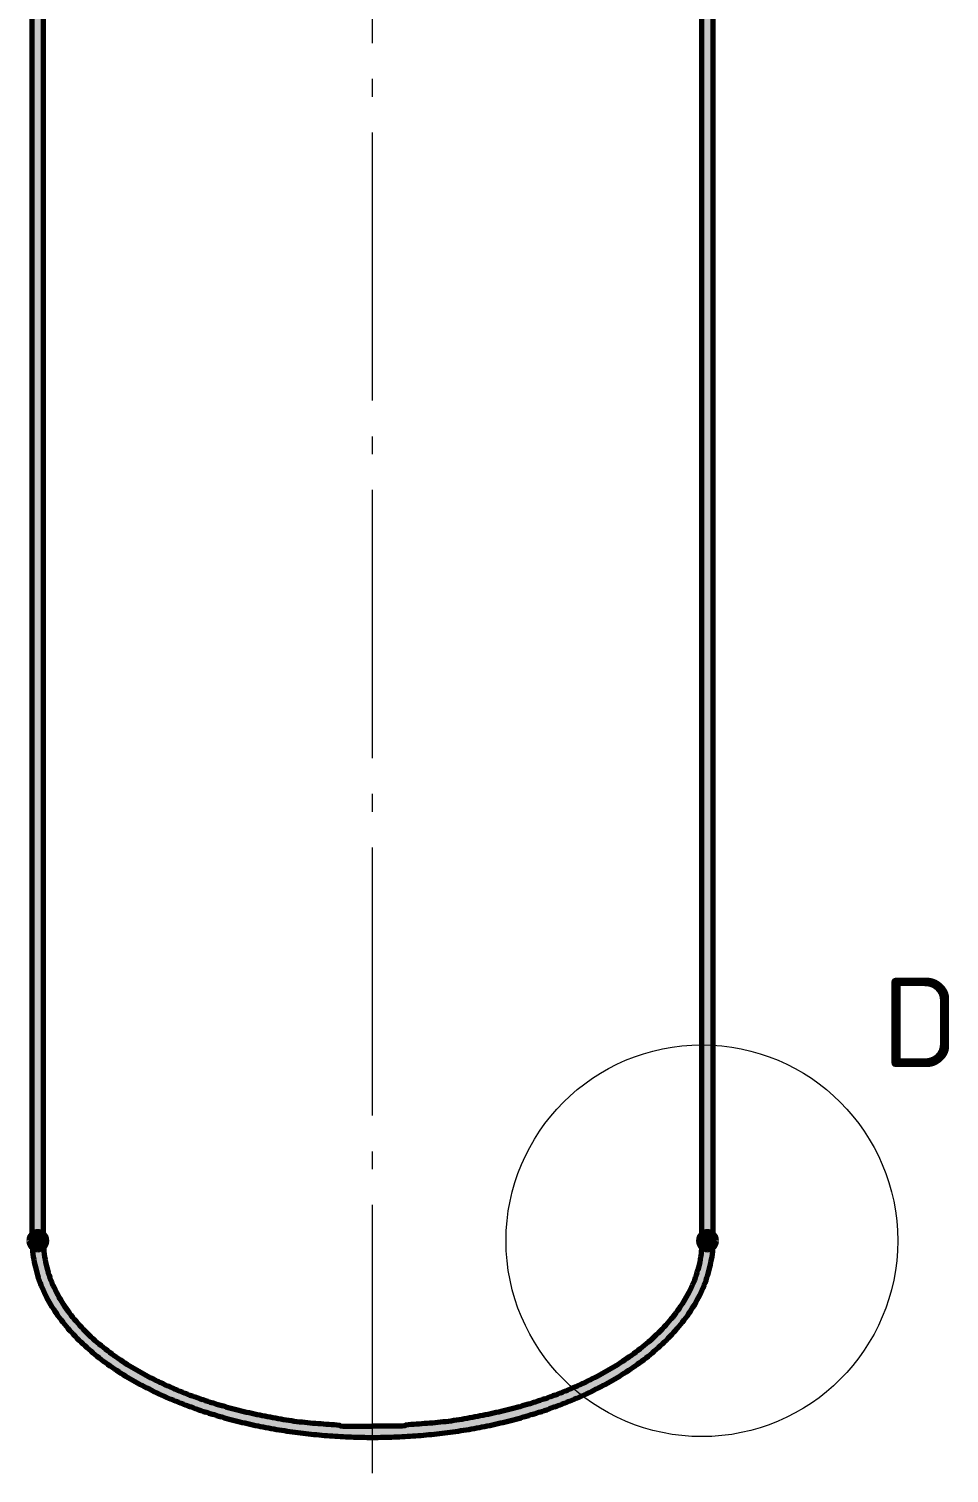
# Model space of a CAD drawing. Header units: millimetres. Extents: x 0 to 594, y 0 to 420.
# Drawn here: x 222.3 to 273.8, y 168.5 to 249.3 of the extents above; entities that cross this region are included whole.
import ezdxf
from ezdxf.enums import TextEntityAlignment as Align

# ---------------------------------------------------------------- set-up
doc = ezdxf.new("R2010")
doc.units = ezdxf.units.MM
doc.linetypes.add('IRAM-F-TRAZO-PUNTO', pattern=[20, 15, -2, 1, -2])
for name, color, linetype, lineweight in [('01-VISIBLE', 7, 'CONTINUOUS', 70), ('03-EJE', 1, 'IRAM-F-TRAZO-PUNTO', 18), ('05-RAYADO', 8, 'CONTINUOUS', 18), ('06-TEXTO', 7, 'CONTINUOUS', 25), ('08-FINA', 5, 'CONTINUOUS', 18)]:
    doc.layers.add(name, color=color, linetype=linetype, lineweight=lineweight)
doc.styles.add('ISO3098', font='isocpeur.ttf')

msp = doc.modelspace()

# ---------------------------------------------------------------- hatches: boundary and pattern name
at = {"layer": '05-RAYADO'}
h = msp.add_hatch(color=7, dxfattribs=at)
h.dxf.hatch_style = 1
h.paths.add_polyline_path([(223.075, 181.5), (222.45, 181.5), (222.45, 307.375), (223.075, 307.375)])
h = msp.add_hatch(color=7, dxfattribs=at)
h.dxf.hatch_style = 1
h.paths.add_polyline_path([(259.925, 307.375), (260.55, 307.375), (260.55, 181.5), (259.925, 181.5)])
h = msp.add_hatch(color=7, dxfattribs=at)
h.dxf.hatch_style = 1
h.paths.add_polyline_path([(222.262, 181.5), (222.273, 181.601), (222.303, 181.697), (222.352, 181.786), (222.418, 181.862), (222.498, 181.924), (222.589, 181.969), (222.687, 181.994), (222.788, 181.999), (222.888, 181.984), (222.983, 181.949), (223.069, 181.895), (223.142, 181.826), (223.2, 181.743), (223.24, 181.65), (223.26, 181.551), (223.26, 181.449), (223.24, 181.35), (223.2, 181.257), (223.142, 181.174), (223.069, 181.105), (222.983, 181.051), (222.888, 181.016), (222.788, 181.001), (222.687, 181.006), (222.589, 181.031), (222.498, 181.076), (222.418, 181.138), (222.352, 181.214), (222.303, 181.303), (222.273, 181.399)])
h = msp.add_hatch(color=7, dxfattribs=at)
h.dxf.hatch_style = 1
h.paths.add_polyline_path([(260.738, 181.5), (260.727, 181.399), (260.697, 181.303), (260.648, 181.214), (260.582, 181.138), (260.502, 181.076), (260.411, 181.031), (260.313, 181.006), (260.212, 181.001), (260.112, 181.016), (260.017, 181.051), (259.931, 181.105), (259.858, 181.174), (259.8, 181.257), (259.76, 181.35), (259.74, 181.449), (259.74, 181.551), (259.76, 181.65), (259.8, 181.743), (259.858, 181.826), (259.931, 181.895), (260.017, 181.949), (260.112, 181.984), (260.212, 181.999), (260.313, 181.994), (260.411, 181.969), (260.502, 181.924), (260.582, 181.862), (260.648, 181.786), (260.697, 181.697), (260.727, 181.601)])
h = msp.add_hatch(color=7, dxfattribs=at)
h.dxf.hatch_style = 1
h.paths.add_polyline_path([(260.55, 181.5), (260.55, 181.4), (260.549, 181.3), (260.547, 181.2), (260.544, 181.1), (260.539, 181), (260.532, 180.9), (260.523, 180.8), (260.51, 180.701), (260.494, 180.602), (260.475, 180.504), (260.455, 180.406), (260.434, 180.308), (260.412, 180.21), (260.39, 180.112), (260.367, 180.015), (260.343, 179.918), (260.319, 179.821), (260.293, 179.724), (260.267, 179.627), (260.239, 179.531), (260.21, 179.435), (260.179, 179.34), (260.147, 179.245), (260.113, 179.151), (260.078, 179.057), (260.041, 178.964), (260.002, 178.872), (259.962, 178.78), (259.921, 178.689), (259.878, 178.598), (259.834, 178.509), (259.789, 178.419), (259.742, 178.331), (259.695, 178.242), (259.647, 178.155), (259.597, 178.068), (259.547, 177.981), (259.496, 177.895), (259.444, 177.809), (259.391, 177.724), (259.337, 177.64), (259.282, 177.556), (259.227, 177.473), (259.17, 177.39), (259.113, 177.308), (259.054, 177.227), (258.995, 177.146), (258.935, 177.066), (258.874, 176.987), (258.812, 176.908), (258.749, 176.83), (258.685, 176.753), (258.621, 176.676), (258.556, 176.6), (258.49, 176.525), (258.424, 176.45), (258.357, 176.376), (258.289, 176.302), (258.22, 176.229), (258.151, 176.157), (258.081, 176.085), (258.011, 176.014), (257.94, 175.943), (257.869, 175.873), (257.796, 175.804), (257.724, 175.735), (257.65, 175.667), (257.577, 175.599), (257.502, 175.532), (257.427, 175.465), (257.352, 175.4), (257.276, 175.334), (257.2, 175.27), (257.123, 175.205), (257.045, 175.142), (256.968, 175.079), (256.889, 175.016), (256.811, 174.955), (256.731, 174.893), (256.652, 174.833), (256.572, 174.772), (256.491, 174.713), (256.411, 174.654), (256.329, 174.595), (256.248, 174.537), (256.166, 174.48), (256.084, 174.423), (256.001, 174.366), (255.918, 174.31), (255.834, 174.255), (255.751, 174.2), (255.667, 174.146), (255.582, 174.092), (255.497, 174.039), (255.412, 173.986), (255.327, 173.933), (255.241, 173.882), (255.155, 173.83), (255.069, 173.779), (254.983, 173.729), (254.896, 173.679), (254.809, 173.63), (254.722, 173.581), (254.634, 173.532), (254.546, 173.484), (254.458, 173.437), (254.37, 173.39), (254.281, 173.343), (254.192, 173.297), (254.103, 173.251), (254.014, 173.206), (253.924, 173.161), (253.834, 173.117), (253.744, 173.073), (253.654, 173.03), (253.564, 172.987), (253.473, 172.944), (253.382, 172.902), (253.291, 172.86), (253.2, 172.819), (253.109, 172.778), (253.017, 172.738), (252.925, 172.698), (252.833, 172.658), (252.741, 172.619), (252.649, 172.581), (252.556, 172.542), (252.464, 172.504), (252.371, 172.467), (252.278, 172.43), (252.185, 172.393), (252.091, 172.357), (251.998, 172.321), (251.904, 172.285), (251.81, 172.25), (251.717, 172.216), (251.623, 172.181), (251.528, 172.148), (251.434, 172.114), (251.339, 172.081), (251.245, 172.048), (251.15, 172.016), (251.055, 171.984), (250.96, 171.952), (250.865, 171.921), (250.77, 171.89), (250.675, 171.86), (250.579, 171.83), (250.483, 171.8), (250.388, 171.771), (250.292, 171.742), (250.196, 171.713), (250.1, 171.685), (250.004, 171.657), (249.908, 171.629), (249.811, 171.602), (249.715, 171.575), (249.618, 171.549), (249.522, 171.523), (249.425, 171.497), (249.328, 171.472), (249.231, 171.447), (249.134, 171.422), (249.037, 171.398), (248.94, 171.374), (248.842, 171.35), (248.745, 171.327), (248.648, 171.304), (248.55, 171.281), (248.452, 171.259), (248.355, 171.237), (248.257, 171.215), (248.159, 171.194), (248.061, 171.173), (247.963, 171.152), (247.865, 171.132), (247.767, 171.112), (247.669, 171.093), (247.571, 171.073), (247.472, 171.055), (247.374, 171.036), (247.276, 171.018), (247.177, 171), (247.079, 170.982), (246.98, 170.965), (246.881, 170.948), (246.782, 170.931), (246.684, 170.915), (246.585, 170.899), (246.486, 170.883), (246.387, 170.868), (246.288, 170.853), (246.189, 170.838), (246.09, 170.824), (245.991, 170.81), (245.892, 170.796), (245.792, 170.783), (245.693, 170.77), (245.594, 170.757), (245.495, 170.745), (245.395, 170.732), (245.296, 170.721), (245.196, 170.709), (245.097, 170.698), (244.997, 170.687), (244.898, 170.676), (244.798, 170.666), (244.699, 170.656), (244.599, 170.647), (244.499, 170.637), (244.4, 170.628), (244.3, 170.619), (244.2, 170.611), (244.1, 170.603), (244, 170.595), (243.901, 170.588), (243.801, 170.581), (243.701, 170.574), (243.601, 170.567), (243.501, 170.561), (243.401, 170.555), (243.301, 170.549), (243.201, 170.544), (243.101, 170.539), (243.001, 170.534), (242.901, 170.53), (242.801, 170.526), (242.701, 170.522), (242.601, 170.518), (242.501, 170.515), (242.401, 170.512), (242.301, 170.51), (242.201, 170.507), (242.101, 170.505), (242.001, 170.504), (241.9, 170.502), (241.8, 170.501), (241.7, 170.501), (241.6, 170.5), (241.5, 170.5), (241.4, 170.5), (241.3, 170.501), (241.2, 170.501), (241.1, 170.502), (240.999, 170.504), (240.899, 170.505), (240.799, 170.507), (240.699, 170.51), (240.599, 170.512), (240.499, 170.515), (240.399, 170.518), (240.299, 170.522), (240.199, 170.526), (240.099, 170.53), (239.999, 170.534), (239.899, 170.539), (239.799, 170.544), (239.699, 170.549), (239.599, 170.555), (239.499, 170.561), (239.399, 170.567), (239.299, 170.574), (239.199, 170.581), (239.099, 170.588), (239, 170.595), (238.9, 170.603), (238.8, 170.611), (238.7, 170.619), (238.6, 170.628), (238.501, 170.637), (238.401, 170.647), (238.301, 170.656), (238.202, 170.666), (238.102, 170.676), (238.003, 170.687), (237.903, 170.698), (237.804, 170.709), (237.704, 170.721), (237.605, 170.732), (237.505, 170.745), (237.406, 170.757), (237.307, 170.77), (237.208, 170.783), (237.108, 170.796), (237.009, 170.81), (236.91, 170.824), (236.811, 170.838), (236.712, 170.853), (236.613, 170.868), (236.514, 170.883), (236.415, 170.899), (236.316, 170.915), (236.218, 170.931), (236.119, 170.948), (236.02, 170.965), (235.921, 170.982), (235.823, 171), (235.724, 171.018), (235.626, 171.036), (235.528, 171.055), (235.429, 171.073), (235.331, 171.093), (235.233, 171.112), (235.135, 171.132), (235.037, 171.152), (234.939, 171.173), (234.841, 171.194), (234.743, 171.215), (234.645, 171.237), (234.548, 171.259), (234.45, 171.281), (234.352, 171.304), (234.255, 171.327), (234.158, 171.35), (234.06, 171.374), (233.963, 171.398), (233.866, 171.422), (233.769, 171.447), (233.672, 171.472), (233.575, 171.497), (233.478, 171.523), (233.382, 171.549), (233.285, 171.575), (233.189, 171.602), (233.092, 171.629), (232.996, 171.657), (232.9, 171.685), (232.804, 171.713), (232.708, 171.742), (232.612, 171.771), (232.517, 171.8), (232.421, 171.83), (232.325, 171.86), (232.23, 171.89), (232.135, 171.921), (232.04, 171.952), (231.945, 171.984), (231.85, 172.016), (231.755, 172.048), (231.661, 172.081), (231.566, 172.114), (231.472, 172.148), (231.377, 172.181), (231.283, 172.216), (231.19, 172.25), (231.096, 172.285), (231.002, 172.321), (230.909, 172.357), (230.815, 172.393), (230.722, 172.43), (230.629, 172.467), (230.536, 172.504), (230.444, 172.542), (230.351, 172.581), (230.259, 172.619), (230.167, 172.658), (230.075, 172.698), (229.983, 172.738), (229.891, 172.778), (229.8, 172.819), (229.709, 172.86), (229.618, 172.902), (229.527, 172.944), (229.436, 172.987), (229.346, 173.03), (229.256, 173.073), (229.166, 173.117), (229.076, 173.161), (228.986, 173.206), (228.897, 173.251), (228.808, 173.297), (228.719, 173.343), (228.63, 173.39), (228.542, 173.437), (228.454, 173.484), (228.366, 173.532), (228.278, 173.581), (228.191, 173.63), (228.104, 173.679), (228.017, 173.729), (227.931, 173.779), (227.845, 173.83), (227.759, 173.882), (227.673, 173.933), (227.588, 173.986), (227.503, 174.039), (227.418, 174.092), (227.333, 174.146), (227.249, 174.2), (227.166, 174.255), (227.082, 174.31), (226.999, 174.366), (226.916, 174.423), (226.834, 174.48), (226.752, 174.537), (226.671, 174.595), (226.589, 174.654), (226.509, 174.713), (226.428, 174.772), (226.348, 174.833), (226.269, 174.893), (226.189, 174.955), (226.111, 175.016), (226.032, 175.079), (225.955, 175.142), (225.877, 175.205), (225.8, 175.27), (225.724, 175.334), (225.648, 175.4), (225.573, 175.465), (225.498, 175.532), (225.423, 175.599), (225.35, 175.667), (225.276, 175.735), (225.204, 175.804), (225.131, 175.873), (225.06, 175.943), (224.989, 176.014), (224.919, 176.085), (224.849, 176.157), (224.78, 176.229), (224.711, 176.302), (224.643, 176.376), (224.576, 176.45), (224.51, 176.525), (224.444, 176.6), (224.379, 176.676), (224.315, 176.753), (224.251, 176.83), (224.188, 176.908), (224.126, 176.987), (224.065, 177.066), (224.005, 177.146), (223.946, 177.227), (223.887, 177.308), (223.83, 177.39), (223.773, 177.473), (223.718, 177.556), (223.663, 177.64), (223.609, 177.724), (223.556, 177.809), (223.504, 177.895), (223.453, 177.981), (223.403, 178.068), (223.353, 178.155), (223.305, 178.242), (223.258, 178.331), (223.211, 178.419), (223.166, 178.509), (223.122, 178.598), (223.079, 178.689), (223.038, 178.78), (222.998, 178.872), (222.959, 178.964), (222.922, 179.057), (222.887, 179.151), (222.853, 179.245), (222.821, 179.34), (222.79, 179.435), (222.761, 179.531), (222.733, 179.627), (222.707, 179.724), (222.681, 179.821), (222.657, 179.918), (222.633, 180.015), (222.61, 180.112), (222.588, 180.21), (222.566, 180.308), (222.545, 180.406), (222.525, 180.504), (222.506, 180.602), (222.49, 180.701), (222.477, 180.8), (222.468, 180.9), (222.461, 181), (222.456, 181.1), (222.453, 181.2), (222.451, 181.3), (222.45, 181.4), (222.45, 181.5), (223.075, 181.5), (223.076, 181.4), (223.078, 181.299), (223.083, 181.199), (223.089, 181.099), (223.096, 180.999), (223.106, 180.899), (223.117, 180.8), (223.13, 180.7), (223.144, 180.601), (223.16, 180.502), (223.178, 180.403), (223.198, 180.305), (223.219, 180.207), (223.242, 180.109), (223.266, 180.012), (223.292, 179.915), (223.319, 179.818), (223.348, 179.722), (223.378, 179.627), (223.41, 179.531), (223.443, 179.437), (223.478, 179.343), (223.514, 179.249), (223.551, 179.156), (223.59, 179.064), (223.63, 178.972), (223.672, 178.88), (223.715, 178.79), (223.759, 178.7), (223.804, 178.61), (223.851, 178.521), (223.898, 178.433), (223.947, 178.345), (223.997, 178.259), (224.049, 178.172), (224.101, 178.087), (224.154, 178.002), (224.208, 177.917), (224.264, 177.834), (224.32, 177.751), (224.377, 177.668), (224.436, 177.587), (224.495, 177.506), (224.555, 177.426), (224.616, 177.346), (224.678, 177.267), (224.741, 177.189), (224.805, 177.111), (224.869, 177.034), (224.934, 176.958), (225, 176.883), (225.067, 176.808), (225.134, 176.734), (225.203, 176.66), (225.272, 176.587), (225.341, 176.515), (225.411, 176.443), (225.482, 176.373), (225.554, 176.302), (225.626, 176.233), (225.699, 176.164), (225.772, 176.095), (225.846, 176.028), (225.921, 175.961), (225.996, 175.894), (226.072, 175.828), (226.148, 175.763), (226.225, 175.699), (226.302, 175.635), (226.38, 175.571), (226.458, 175.508), (226.537, 175.446), (226.616, 175.385), (226.695, 175.324), (226.776, 175.263), (226.856, 175.203), (226.937, 175.144), (227.018, 175.086), (227.1, 175.027), (227.182, 174.97), (227.265, 174.913), (227.348, 174.857), (227.431, 174.801), (227.515, 174.745), (227.599, 174.691), (227.683, 174.636), (227.768, 174.583), (227.853, 174.529), (227.938, 174.477), (228.024, 174.425), (228.11, 174.373), (228.196, 174.322), (228.283, 174.271), (228.37, 174.221), (228.457, 174.172), (228.545, 174.123), (228.632, 174.074), (228.72, 174.026), (228.809, 173.979), (228.897, 173.932), (228.986, 173.885), (229.075, 173.839), (229.165, 173.793), (229.254, 173.748), (229.344, 173.703), (229.434, 173.659), (229.524, 173.615), (229.615, 173.572), (229.705, 173.529), (229.796, 173.487), (229.887, 173.445), (229.979, 173.404), (230.07, 173.363), (230.162, 173.322), (230.254, 173.282), (230.346, 173.242), (230.438, 173.203), (230.531, 173.164), (230.623, 173.125), (230.716, 173.088), (230.809, 173.05), (230.902, 173.013), (230.996, 172.976), (231.089, 172.94), (231.183, 172.904), (231.277, 172.869), (231.371, 172.834), (231.465, 172.799), (231.559, 172.765), (231.654, 172.731), (231.748, 172.698), (231.843, 172.665), (231.938, 172.632), (232.033, 172.6), (232.128, 172.568), (232.223, 172.536), (232.318, 172.505), (232.414, 172.475), (232.51, 172.444), (232.605, 172.414), (232.701, 172.385), (232.797, 172.355), (232.893, 172.326), (232.989, 172.298), (233.086, 172.27), (233.182, 172.242), (233.278, 172.214), (233.375, 172.187), (233.472, 172.161), (233.568, 172.134), (233.665, 172.109), (233.762, 172.083), (233.859, 172.058), (233.957, 172.033), (234.054, 172.009), (234.151, 171.985), (234.249, 171.962), (234.347, 171.939), (234.444, 171.916), (234.542, 171.894), (234.64, 171.872), (234.738, 171.85), (234.836, 171.829), (234.934, 171.808), (235.032, 171.788), (235.13, 171.767), (235.229, 171.748), (235.327, 171.728), (235.426, 171.708), (235.524, 171.689), (235.622, 171.67), (235.721, 171.651), (235.82, 171.633), (235.918, 171.615), (236.017, 171.596), (236.115, 171.578), (236.214, 171.56), (236.313, 171.543), (236.412, 171.525), (236.51, 171.508), (236.609, 171.491), (236.708, 171.475), (236.807, 171.459), (236.907, 171.444), (237.006, 171.429), (237.105, 171.415), (237.205, 171.402), (237.304, 171.389), (237.404, 171.377), (237.503, 171.365), (237.603, 171.354), (237.703, 171.344), (237.802, 171.334), (237.902, 171.325), (238.002, 171.316), (238.102, 171.307), (238.202, 171.299), (238.302, 171.291), (238.402, 171.283), (238.502, 171.276), (238.602, 171.268), (238.702, 171.261), (238.802, 171.254), (238.902, 171.247), (239.002, 171.239), (239.102, 171.232), (239.202, 171.225), (239.302, 171.217), (239.402, 171.209), (239.502, 171.2), (239.602, 171.19), (239.7, 171.172), (239.695, 171.138), (239.795, 171.134), (239.895, 171.131), (239.995, 171.13), (240.096, 171.129), (240.196, 171.128), (240.296, 171.127), (240.397, 171.127), (240.497, 171.126), (240.597, 171.126), (240.698, 171.126), (240.798, 171.126), (240.898, 171.125), (240.998, 171.125), (241.099, 171.125), (241.199, 171.125), (241.299, 171.125), (241.4, 171.125), (241.5, 171.125), (241.6, 171.125), (241.701, 171.125), (241.801, 171.125), (241.901, 171.125), (242.002, 171.125), (242.102, 171.125), (242.202, 171.126), (242.302, 171.126), (242.403, 171.126), (242.503, 171.126), (242.603, 171.127), (242.704, 171.127), (242.804, 171.128), (242.904, 171.129), (243.004, 171.13), (243.105, 171.131), (243.205, 171.134), (243.305, 171.138), (243.299, 171.172), (243.398, 171.19), (243.498, 171.2), (243.598, 171.209), (243.698, 171.217), (243.798, 171.225), (243.898, 171.232), (243.998, 171.239), (244.098, 171.247), (244.198, 171.254), (244.298, 171.261), (244.398, 171.268), (244.498, 171.276), (244.598, 171.283), (244.698, 171.291), (244.798, 171.299), (244.898, 171.307), (244.998, 171.316), (245.098, 171.325), (245.198, 171.334), (245.297, 171.344), (245.397, 171.354), (245.497, 171.365), (245.596, 171.377), (245.696, 171.389), (245.795, 171.402), (245.895, 171.415), (245.994, 171.429), (246.093, 171.444), (246.193, 171.459), (246.292, 171.475), (246.391, 171.491), (246.489, 171.508), (246.588, 171.525), (246.687, 171.543), (246.786, 171.56), (246.885, 171.578), (246.983, 171.596), (247.082, 171.615), (247.18, 171.633), (247.279, 171.651), (247.378, 171.67), (247.476, 171.689), (247.574, 171.708), (247.673, 171.728), (247.771, 171.748), (247.87, 171.767), (247.968, 171.788), (248.066, 171.808), (248.164, 171.829), (248.262, 171.85), (248.36, 171.872), (248.458, 171.894), (248.556, 171.916), (248.653, 171.939), (248.751, 171.962), (248.849, 171.985), (248.946, 172.009), (249.043, 172.033), (249.141, 172.058), (249.238, 172.083), (249.335, 172.109), (249.432, 172.134), (249.528, 172.161), (249.625, 172.187), (249.722, 172.214), (249.818, 172.242), (249.914, 172.27), (250.011, 172.298), (250.107, 172.326), (250.203, 172.355), (250.299, 172.385), (250.395, 172.414), (250.49, 172.444), (250.586, 172.475), (250.682, 172.505), (250.777, 172.536), (250.872, 172.568), (250.967, 172.6), (251.062, 172.632), (251.157, 172.665), (251.252, 172.698), (251.346, 172.731), (251.441, 172.765), (251.535, 172.799), (251.629, 172.834), (251.723, 172.869), (251.817, 172.904), (251.911, 172.94), (252.004, 172.976), (252.098, 173.013), (252.191, 173.05), (252.284, 173.088), (252.377, 173.125), (252.469, 173.164), (252.562, 173.203), (252.654, 173.242), (252.746, 173.282), (252.838, 173.322), (252.93, 173.363), (253.021, 173.404), (253.113, 173.445), (253.204, 173.487), (253.295, 173.529), (253.385, 173.572), (253.476, 173.615), (253.566, 173.659), (253.656, 173.703), (253.746, 173.748), (253.835, 173.793), (253.925, 173.839), (254.014, 173.885), (254.103, 173.932), (254.191, 173.979), (254.28, 174.026), (254.368, 174.074), (254.455, 174.123), (254.543, 174.172), (254.63, 174.221), (254.717, 174.271), (254.804, 174.322), (254.89, 174.373), (254.976, 174.425), (255.062, 174.477), (255.147, 174.529), (255.232, 174.583), (255.317, 174.636), (255.401, 174.691), (255.485, 174.745), (255.569, 174.801), (255.652, 174.857), (255.735, 174.913), (255.818, 174.97), (255.9, 175.027), (255.982, 175.086), (256.063, 175.144), (256.144, 175.203), (256.224, 175.263), (256.304, 175.324), (256.384, 175.385), (256.463, 175.446), (256.542, 175.508), (256.62, 175.571), (256.698, 175.635), (256.775, 175.699), (256.852, 175.763), (256.928, 175.828), (257.004, 175.894), (257.079, 175.961), (257.154, 176.028), (257.228, 176.095), (257.301, 176.164), (257.374, 176.233), (257.446, 176.302), (257.518, 176.373), (257.589, 176.443), (257.659, 176.515), (257.728, 176.587), (257.797, 176.66), (257.866, 176.734), (257.933, 176.808), (258, 176.883), (258.066, 176.958), (258.131, 177.034), (258.195, 177.111), (258.259, 177.189), (258.322, 177.267), (258.384, 177.346), (258.445, 177.426), (258.505, 177.506), (258.564, 177.587), (258.623, 177.668), (258.68, 177.751), (258.736, 177.834), (258.792, 177.917), (258.846, 178.002), (258.899, 178.087), (258.951, 178.172), (259.003, 178.259), (259.053, 178.345), (259.102, 178.433), (259.149, 178.521), (259.196, 178.61), (259.241, 178.7), (259.285, 178.79), (259.328, 178.88), (259.37, 178.972), (259.41, 179.064), (259.449, 179.156), (259.486, 179.249), (259.522, 179.343), (259.557, 179.437), (259.59, 179.531), (259.622, 179.627), (259.652, 179.722), (259.681, 179.818), (259.708, 179.915), (259.734, 180.012), (259.758, 180.109), (259.781, 180.207), (259.802, 180.305), (259.822, 180.403), (259.84, 180.502), (259.856, 180.601), (259.87, 180.7), (259.883, 180.8), (259.894, 180.899), (259.904, 180.999), (259.911, 181.099), (259.917, 181.199), (259.922, 181.299), (259.924, 181.4), (259.925, 181.5)])

# ---------------------------------------------------------------- linework, layer by layer
at = {"layer": '01-VISIBLE'}
for p, q in [((222.45, 181.5), (222.45, 307.375)), ((223.075, 181.5), (223.075, 307.375)), ((259.925, 181.5), (259.925, 307.375)), ((260.55, 181.5), (260.55, 307.375)), ((223.075, 181.5), (222.45, 181.5)), ((223.075, 181.5), (222.45, 181.5)), ((260.55, 181.5), (259.925, 181.5)), ((260.55, 181.5), (259.925, 181.5))]:
    msp.add_line(p, q, dxfattribs=at)
for points in [[(222.45, 181.5), (222.451, 181.35), (222.453, 181.2), (222.458, 181.05), (222.468, 180.9), (222.483, 180.75), (222.506, 180.602), (222.535, 180.455), (222.566, 180.308), (222.599, 180.161), (222.633, 180.015), (222.669, 179.869), (222.707, 179.724), (222.747, 179.579), (222.79, 179.435), (222.837, 179.292), (222.887, 179.151), (222.94, 179.011), (222.998, 178.872), (223.058, 178.734), (223.122, 178.598), (223.189, 178.464), (223.258, 178.331), (223.329, 178.198), (223.403, 178.068), (223.478, 177.938), (223.556, 177.809), (223.636, 177.682), (223.718, 177.556), (223.801, 177.432), (223.887, 177.308), (223.975, 177.187), (224.065, 177.066), (224.157, 176.948), (224.251, 176.83), (224.347, 176.715), (224.444, 176.6), (224.543, 176.487), (224.643, 176.376), (224.745, 176.265), (224.849, 176.157), (224.954, 176.049), (225.06, 175.943), (225.167, 175.838), (225.276, 175.735), (225.386, 175.633), (225.498, 175.532), (225.61, 175.432), (225.724, 175.334), (225.839, 175.237), (225.955, 175.142), (226.071, 175.048), (226.189, 174.955), (226.308, 174.863), (226.428, 174.772), (226.549, 174.683), (226.671, 174.595), (226.793, 174.508), (226.916, 174.423), (227.041, 174.338), (227.166, 174.255), (227.291, 174.173), (227.418, 174.092), (227.545, 174.012), (227.673, 173.933), (227.802, 173.856), (227.931, 173.779), (228.061, 173.704), (228.191, 173.63), (228.322, 173.556), (228.454, 173.484), (228.586, 173.413), (228.719, 173.343), (228.852, 173.274), (228.986, 173.206), (229.121, 173.139), (229.256, 173.073), (229.391, 173.008), (229.527, 172.944), (229.663, 172.881), (229.8, 172.819), (229.937, 172.758), (230.075, 172.698), (230.213, 172.639), (230.351, 172.581), (230.49, 172.523), (230.629, 172.467), (230.769, 172.411), (230.909, 172.357), (231.049, 172.303), (231.19, 172.25), (231.33, 172.199), (231.472, 172.148), (231.613, 172.097), (231.755, 172.048), (231.897, 172), (232.04, 171.952), (232.182, 171.906), (232.325, 171.86), (232.469, 171.815), (232.612, 171.771), (232.756, 171.727), (232.9, 171.685), (233.044, 171.643), (233.189, 171.602), (233.334, 171.562), (233.478, 171.523), (233.624, 171.484), (233.769, 171.447), (233.915, 171.41), (234.06, 171.374), (234.206, 171.338), (234.352, 171.304), (234.499, 171.27), (234.645, 171.237), (234.792, 171.205), (234.939, 171.173), (235.086, 171.142), (235.233, 171.112), (235.38, 171.083), (235.528, 171.055), (235.675, 171.027), (235.823, 171), (235.971, 170.974), (236.119, 170.948), (236.267, 170.923), (236.415, 170.899), (236.563, 170.876), (236.712, 170.853), (236.86, 170.831), (237.009, 170.81), (237.158, 170.79), (237.307, 170.77), (237.456, 170.751), (237.605, 170.732), (237.754, 170.715), (237.903, 170.698), (238.052, 170.682), (238.202, 170.666), (238.351, 170.651), (238.501, 170.637), (238.65, 170.624), (238.8, 170.611), (238.95, 170.599), (239.099, 170.588), (239.249, 170.577), (239.399, 170.567), (239.549, 170.558), (239.699, 170.549), (239.849, 170.541), (239.999, 170.534), (240.149, 170.528), (240.299, 170.522), (240.449, 170.517), (240.599, 170.512), (240.749, 170.509), (240.899, 170.505), (241.049, 170.503), (241.2, 170.501), (241.35, 170.5), (241.5, 170.5)], [(223.075, 181.5), (223.077, 181.35), (223.083, 181.199), (223.092, 181.049), (223.106, 180.899), (223.123, 180.75), (223.144, 180.601), (223.169, 180.452), (223.198, 180.305), (223.23, 180.158), (223.266, 180.012), (223.305, 179.866), (223.348, 179.722), (223.394, 179.579), (223.443, 179.437), (223.496, 179.296), (223.551, 179.156), (223.61, 179.018), (223.672, 178.88), (223.737, 178.745), (223.804, 178.61), (223.874, 178.477), (223.947, 178.345), (224.023, 178.215), (224.101, 178.087), (224.181, 177.959), (224.264, 177.834), (224.349, 177.71), (224.436, 177.587), (224.525, 177.466), (224.616, 177.346), (224.709, 177.228), (224.805, 177.111), (224.901, 176.996), (225, 176.883), (225.101, 176.771), (225.203, 176.66), (225.306, 176.551), (225.411, 176.443), (225.518, 176.337), (225.626, 176.233), (225.736, 176.129), (225.846, 176.028), (225.958, 175.927), (226.072, 175.828), (226.186, 175.731), (226.302, 175.635), (226.419, 175.54), (226.537, 175.446), (226.656, 175.354), (226.776, 175.263), (226.897, 175.174), (227.018, 175.086), (227.141, 174.999), (227.265, 174.913), (227.389, 174.829), (227.515, 174.745), (227.641, 174.663), (227.768, 174.583), (227.896, 174.503), (228.024, 174.425), (228.153, 174.348), (228.283, 174.271), (228.413, 174.197), (228.545, 174.123), (228.676, 174.05), (228.809, 173.979), (228.942, 173.908), (229.075, 173.839), (229.209, 173.771), (229.344, 173.703), (229.479, 173.637), (229.615, 173.572), (229.751, 173.508), (229.887, 173.445), (230.024, 173.383), (230.162, 173.322), (230.3, 173.262), (230.438, 173.203), (230.577, 173.145), (230.716, 173.088), (230.856, 173.031), (230.996, 172.976), (231.136, 172.922), (231.277, 172.869), (231.418, 172.816), (231.559, 172.765), (231.701, 172.714), (231.843, 172.665), (231.985, 172.616), (232.128, 172.568), (232.271, 172.521), (232.414, 172.475), (232.557, 172.429), (232.701, 172.385), (232.845, 172.341), (232.989, 172.298), (233.134, 172.256), (233.278, 172.214), (233.423, 172.174), (233.568, 172.134), (233.714, 172.096), (233.859, 172.058), (234.005, 172.021), (234.151, 171.985), (234.298, 171.95), (234.444, 171.916), (234.591, 171.883), (234.738, 171.85), (234.885, 171.819), (235.032, 171.788), (235.18, 171.757), (235.327, 171.728), (235.475, 171.699), (235.622, 171.67), (235.77, 171.642), (235.918, 171.615), (236.066, 171.587), (236.214, 171.56), (236.362, 171.534), (236.51, 171.508), (236.659, 171.483), (236.807, 171.459), (236.956, 171.437), (237.105, 171.415), (237.254, 171.396), (237.404, 171.377), (237.553, 171.36), (237.703, 171.344), (237.852, 171.329), (238.002, 171.316), (238.152, 171.303), (238.302, 171.291), (238.452, 171.279), (238.602, 171.268), (238.752, 171.257), (238.902, 171.247), (239.052, 171.236), (239.202, 171.225), (239.352, 171.213), (239.502, 171.2), (239.652, 171.184), (239.695, 171.138), (239.845, 171.132), (239.995, 171.13), (240.146, 171.128), (240.296, 171.127), (240.447, 171.127), (240.597, 171.126), (240.748, 171.126), (240.898, 171.125), (241.049, 171.125), (241.199, 171.125), (241.35, 171.125), (241.5, 171.125)], [(241.5, 170.5), (241.65, 170.5), (241.8, 170.501), (241.951, 170.503), (242.101, 170.505), (242.251, 170.509), (242.401, 170.512), (242.551, 170.517), (242.701, 170.522), (242.851, 170.528), (243.001, 170.534), (243.151, 170.541), (243.301, 170.549), (243.451, 170.558), (243.601, 170.567), (243.751, 170.577), (243.901, 170.588), (244.05, 170.599), (244.2, 170.611), (244.35, 170.624), (244.499, 170.637), (244.649, 170.651), (244.798, 170.666), (244.948, 170.682), (245.097, 170.698), (245.246, 170.715), (245.395, 170.732), (245.544, 170.751), (245.693, 170.77), (245.842, 170.79), (245.991, 170.81), (246.14, 170.831), (246.288, 170.853), (246.437, 170.876), (246.585, 170.899), (246.733, 170.923), (246.881, 170.948), (247.029, 170.974), (247.177, 171), (247.325, 171.027), (247.472, 171.055), (247.62, 171.083), (247.767, 171.112), (247.914, 171.142), (248.061, 171.173), (248.208, 171.205), (248.355, 171.237), (248.501, 171.27), (248.648, 171.304), (248.794, 171.338), (248.94, 171.374), (249.085, 171.41), (249.231, 171.447), (249.376, 171.484), (249.522, 171.523), (249.666, 171.562), (249.811, 171.602), (249.956, 171.643), (250.1, 171.685), (250.244, 171.727), (250.388, 171.771), (250.531, 171.815), (250.675, 171.86), (250.818, 171.906), (250.96, 171.952), (251.103, 172), (251.245, 172.048), (251.387, 172.097), (251.528, 172.148), (251.67, 172.199), (251.81, 172.25), (251.951, 172.303), (252.091, 172.357), (252.231, 172.411), (252.371, 172.467), (252.51, 172.523), (252.649, 172.581), (252.787, 172.639), (252.925, 172.698), (253.063, 172.758), (253.2, 172.819), (253.337, 172.881), (253.473, 172.944), (253.609, 173.008), (253.744, 173.073), (253.879, 173.139), (254.014, 173.206), (254.148, 173.274), (254.281, 173.343), (254.414, 173.413), (254.546, 173.484), (254.678, 173.556), (254.809, 173.63), (254.939, 173.704), (255.069, 173.779), (255.198, 173.856), (255.327, 173.933), (255.455, 174.012), (255.582, 174.092), (255.709, 174.173), (255.834, 174.255), (255.959, 174.338), (256.084, 174.423), (256.207, 174.508), (256.329, 174.595), (256.451, 174.683), (256.572, 174.772), (256.692, 174.863), (256.811, 174.955), (256.929, 175.048), (257.045, 175.142), (257.161, 175.237), (257.276, 175.334), (257.39, 175.432), (257.502, 175.532), (257.614, 175.633), (257.724, 175.735), (257.833, 175.838), (257.94, 175.943), (258.046, 176.049), (258.151, 176.157), (258.255, 176.265), (258.357, 176.376), (258.457, 176.487), (258.556, 176.6), (258.653, 176.715), (258.749, 176.83), (258.843, 176.948), (258.935, 177.066), (259.025, 177.187), (259.113, 177.308), (259.199, 177.432), (259.282, 177.556), (259.364, 177.682), (259.444, 177.809), (259.522, 177.938), (259.597, 178.068), (259.671, 178.198), (259.742, 178.331), (259.811, 178.464), (259.878, 178.598), (259.942, 178.734), (260.002, 178.872), (260.06, 179.011), (260.113, 179.151), (260.163, 179.292), (260.21, 179.435), (260.253, 179.579), (260.293, 179.724), (260.331, 179.869), (260.367, 180.015), (260.401, 180.161), (260.434, 180.308), (260.465, 180.455), (260.494, 180.602), (260.517, 180.75), (260.532, 180.9), (260.542, 181.05), (260.547, 181.2), (260.549, 181.35), (260.55, 181.5)], [(259.925, 181.5), (259.923, 181.35), (259.917, 181.199), (259.908, 181.049), (259.894, 180.899), (259.877, 180.75), (259.856, 180.601), (259.831, 180.452), (259.802, 180.305), (259.77, 180.158), (259.734, 180.012), (259.695, 179.866), (259.652, 179.722), (259.606, 179.579), (259.557, 179.437), (259.504, 179.296), (259.449, 179.156), (259.39, 179.018), (259.328, 178.88), (259.263, 178.745), (259.196, 178.61), (259.126, 178.477), (259.053, 178.345), (258.977, 178.215), (258.899, 178.087), (258.819, 177.959), (258.736, 177.834), (258.651, 177.71), (258.564, 177.587), (258.475, 177.466), (258.384, 177.346), (258.291, 177.228), (258.195, 177.111), (258.099, 176.996), (258, 176.883), (257.899, 176.771), (257.797, 176.66), (257.694, 176.551), (257.589, 176.443), (257.482, 176.337), (257.374, 176.233), (257.264, 176.129), (257.154, 176.028), (257.042, 175.927), (256.928, 175.828), (256.814, 175.731), (256.698, 175.635), (256.581, 175.54), (256.463, 175.446), (256.344, 175.354), (256.224, 175.263), (256.103, 175.174), (255.982, 175.086), (255.859, 174.999), (255.735, 174.913), (255.611, 174.829), (255.485, 174.745), (255.359, 174.663), (255.232, 174.583), (255.104, 174.503), (254.976, 174.425), (254.847, 174.348), (254.717, 174.271), (254.587, 174.197), (254.455, 174.123), (254.324, 174.05), (254.191, 173.979), (254.058, 173.908), (253.925, 173.839), (253.791, 173.771), (253.656, 173.703), (253.521, 173.637), (253.385, 173.572), (253.249, 173.508), (253.113, 173.445), (252.976, 173.383), (252.838, 173.322), (252.7, 173.262), (252.562, 173.203), (252.423, 173.145), (252.284, 173.088), (252.144, 173.031), (252.004, 172.976), (251.864, 172.922), (251.723, 172.869), (251.582, 172.816), (251.441, 172.765), (251.299, 172.714), (251.157, 172.665), (251.015, 172.616), (250.872, 172.568), (250.729, 172.521), (250.586, 172.475), (250.443, 172.429), (250.299, 172.385), (250.155, 172.341), (250.011, 172.298), (249.866, 172.256), (249.722, 172.214), (249.577, 172.174), (249.432, 172.134), (249.286, 172.096), (249.141, 172.058), (248.995, 172.021), (248.849, 171.985), (248.702, 171.95), (248.556, 171.916), (248.409, 171.883), (248.262, 171.85), (248.115, 171.819), (247.968, 171.788), (247.82, 171.757), (247.673, 171.728), (247.525, 171.699), (247.378, 171.67), (247.23, 171.642), (247.082, 171.615), (246.934, 171.587), (246.786, 171.56), (246.638, 171.534), (246.489, 171.508), (246.341, 171.483), (246.193, 171.459), (246.044, 171.437), (245.895, 171.415), (245.746, 171.396), (245.596, 171.377), (245.447, 171.36), (245.297, 171.344), (245.148, 171.329), (244.998, 171.316), (244.848, 171.303), (244.698, 171.291), (244.548, 171.279), (244.398, 171.268), (244.248, 171.257), (244.098, 171.247), (243.948, 171.236), (243.798, 171.225), (243.648, 171.213), (243.498, 171.2), (243.348, 171.184), (243.305, 171.138), (243.155, 171.132), (243.004, 171.13), (242.854, 171.128), (242.704, 171.127), (242.553, 171.127), (242.403, 171.126), (242.252, 171.126), (242.102, 171.125), (241.952, 171.125), (241.801, 171.125), (241.651, 171.125), (241.5, 171.125)]]:
    msp.add_lwpolyline(points, dxfattribs=at)
for centre, start, end in [((222.762, 181.5), 90, 180), ((222.762, 181.5), -90, 90), ((260.238, 181.5), 90, -90), ((260.238, 181.5), 0, 90), ((222.762, 181.5), 180, -90), ((260.238, 181.5), -90, 0)]:
    msp.add_arc(centre, 0.5, start, end, dxfattribs=at)
at = {"layer": '03-EJE'}
msp.add_line((241.5, 168.5), (241.5, 321.5), dxfattribs=at)
at = {"layer": '08-FINA'}
msp.add_circle((259.925, 181.5), 10.958, dxfattribs=at)

# ---------------------------------------------------------------- texts
at = {"layer": '06-TEXTO', "style": 'ISO3098'}
msp.add_text('D', height=5, dxfattribs=at).set_placement((272.144, 193.719), align=Align.MIDDLE_CENTER)

doc.saveas('drawing.dxf')
